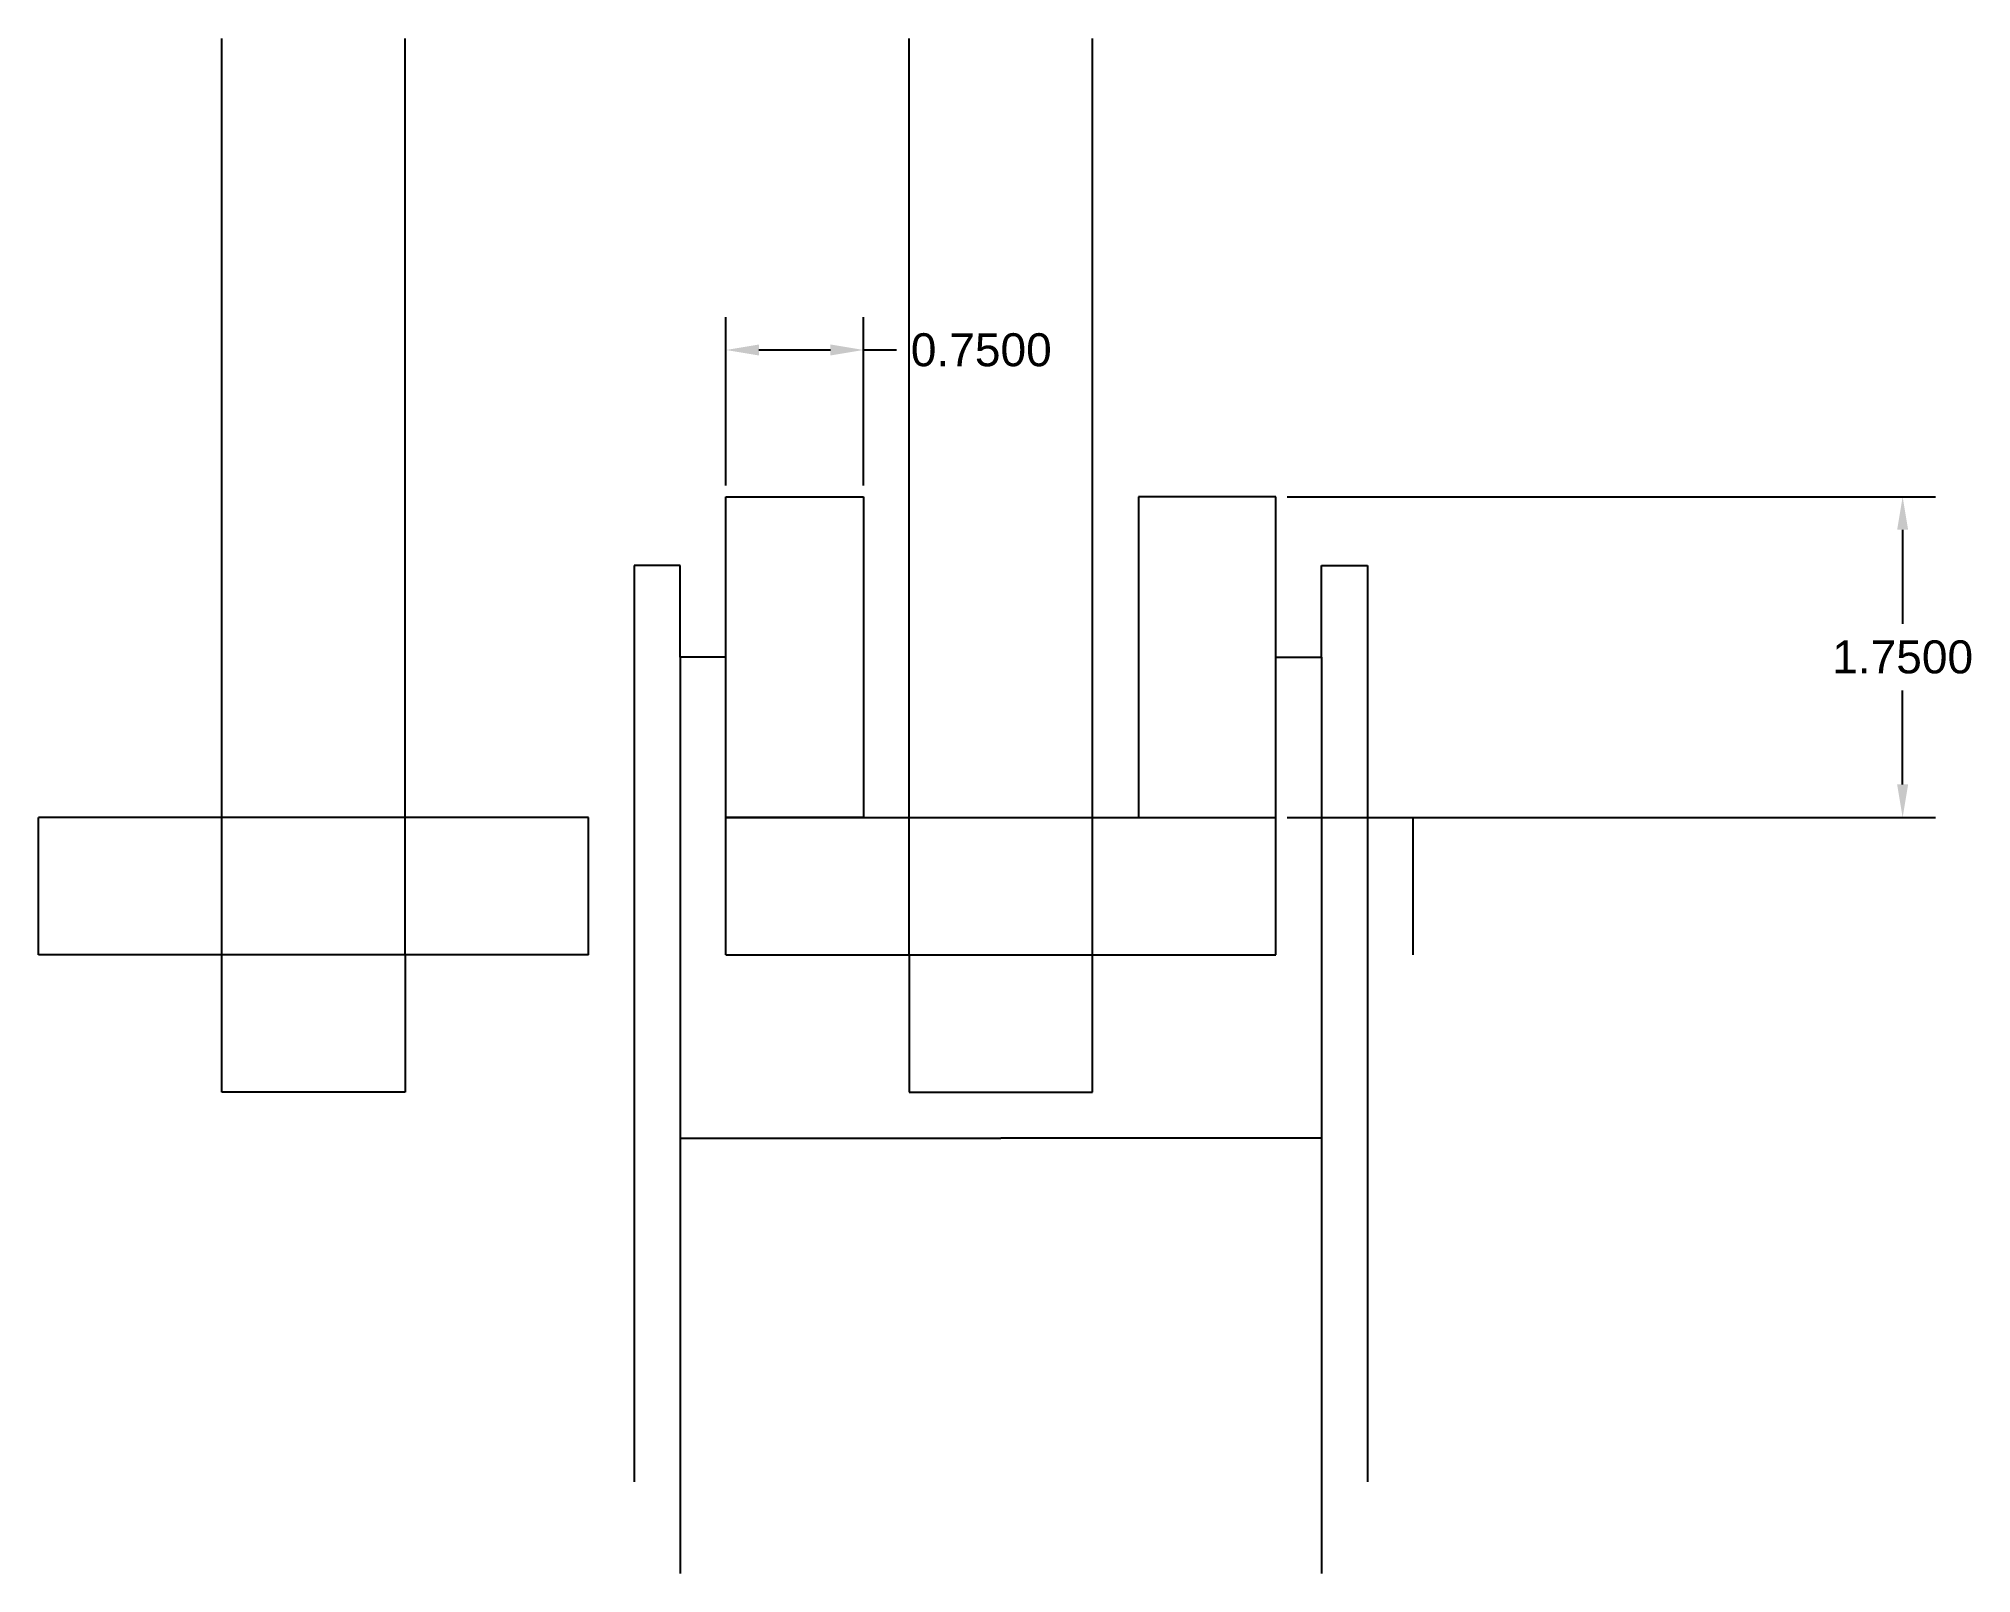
# Model space of a CAD drawing. Header units: inches. Extents: x 6.2 to 16.8, y 6.6 to 15.
import ezdxf

# ---------------------------------------------------------------- set-up
doc = ezdxf.new("R2010")
doc.units = ezdxf.units.IN
doc.header["$MEASUREMENT"] = 0
doc.layers.add('TRAIN', color=4, linetype='Continuous')
doc.styles.get("Standard").update_dxf_attribs({"font": 'arial.ttf'})
doc.dimstyles.get("Standard").update_dxf_attribs({"dimtxt": 0.18, "dimasz": 0.18, "dimexe": 0.18, "dimexo": 0.0625, "dimgap": 0.09, "dimtad": 0, "dimtih": 1, "dimtoh": 1, "dimdec": 4, "dimzin": 0, "dimdsep": 46, "dimtxsty": 'Standard', "dimcen": 0.09, "dimadec": 0, "dimazin": 0, "dimtfac": 1, "dimtdec": 4, "dimtofl": 0, "dimtmove": 0, "dimatfit": 3, "dimfxl": 1, "dimtolj": 1, "dimtzin": 0, "dimarcsym": 0})

# ---------------------------------------------------------------- blocks, each defined once
blk = doc.blocks.new('*D4')
at = {"layer": 'Defpoints', "color": 0, "transparency": 16777216}
for p in [(10.75, 13.301), (10, 12.5), (10.75, 12.5)]:
    blk.add_point(p, dxfattribs=at)
at = {"layer": 'TRAIN', "color": 0, "lineweight": -2, "transparency": 16777216}
for p, q in [((10, 12.562), (10, 13.481)), ((10.75, 12.562), (10.75, 13.481)), ((10.18, 13.301), (10.57, 13.301)), ((10.75, 13.301), (10.93, 13.301))]:
    blk.add_line(p, q, dxfattribs=at)
at = {"layer": 'TRAIN', "color": 0, "transparency": 16777216}
for points in [[(10.18, 13.331), (10.18, 13.271), (10, 13.301)], [(10.57, 13.331), (10.57, 13.271), (10.75, 13.301)]]:
    blk.add_solid(points, dxfattribs=at)
at = {"layer": 'TRAIN', "color": 0, "transparency": 16777216, "insert": (11.393, 13.301), "char_height": 0.18, "attachment_point": 5}
blk.add_mtext('\\A1;0.7500', dxfattribs=at)
blk = doc.blocks.new('*D5')
at = {"layer": 'Defpoints', "color": 0, "transparency": 16777216}
for p in [(13, 12.5), (13, 10.75), (16.42, 10.75)]:
    blk.add_point(p, dxfattribs=at)
at = {"layer": 'TRAIN', "color": 0, "lineweight": -2, "transparency": 16777216}
for p, q in [((13.062, 12.5), (16.6, 12.5)), ((16.42, 12.32), (16.42, 11.807)), ((16.42, 10.93), (16.42, 11.443)), ((13.062, 10.75), (16.6, 10.75))]:
    blk.add_line(p, q, dxfattribs=at)
at = {"layer": 'TRAIN', "color": 0, "transparency": 16777216}
for points in [[(16.39, 12.32), (16.45, 12.32), (16.42, 12.5)], [(16.39, 10.93), (16.45, 10.93), (16.42, 10.75)]]:
    blk.add_solid(points, dxfattribs=at)
at = {"layer": 'TRAIN', "color": 0, "transparency": 16777216, "insert": (16.42, 11.625), "char_height": 0.18, "attachment_point": 5}
blk.add_mtext('\\A1;1.7500', dxfattribs=at)

msp = doc.modelspace()

# ---------------------------------------------------------------- linework, layer by layer
for p, q in [((7.25, 10), (7.25, 15)), ((8.25, 10), (8.25, 15)), ((11, 10), (11, 15)), ((12, 10), (12, 15)), ((6.25, 10), (6.25, 10.75)), ((9.25, 10.75), (6.25, 10.75)), ((9.25, 10), (9.25, 10.75)), ((10, 10), (10, 10.75)), ((10, 10.75), (13, 10.75)), ((13, 10), (13, 10.75)), ((13.75, 10), (13.75, 10.75)), ((9.25, 10), (6.25, 10)), ((7.25, 9.25), (7.25, 10)), ((8.25, 10), (8.25, 9.25)), ((10, 10), (13, 10)), ((11, 10), (11, 9.25)), ((12, 9.25), (12, 10)), ((8.25, 9.25), (7.25, 9.25)), ((11, 9.25), (12, 9.25))]:
    msp.add_line(p, q)
at = {"layer": 'TRAIN'}
for p, q in [((10, 10.75), (10, 12.5)), ((10, 12.5), (10.75, 12.5)), ((10.75, 12.5), (10.75, 10.75)), ((13, 12.5), (12.25, 12.5)), ((12.25, 12.5), (12.25, 10.75)), ((13, 10.75), (13, 12.5)), ((9.75, 12.125), (9.5, 12.125)), ((9.5, 12.125), (9.5, 7.125)), ((9.75, 11.625), (9.75, 12.125)), ((13.25, 11.625), (13.25, 12.125)), ((13.25, 12.125), (13.5, 12.125)), ((13.5, 12.125), (13.5, 7.125)), ((10, 11.625), (9.75, 11.625)), ((9.75, 11.625), (9.75, 6.625)), ((13, 11.625), (13.25, 11.625)), ((13.25, 11.625), (13.25, 6.625)), ((10.75, 10.75), (10, 10.75)), ((12.25, 10.75), (13, 10.75)), ((9.75, 9), (11.5, 9)), ((13.25, 9), (11.5, 9))]:
    msp.add_line(p, q, dxfattribs=at)

# ---------------------------------------------------------------- dimensions: what is measured, and where the dimension line sits
dim = msp.add_linear_dim(base=(10.75, 13.30085), p1=(10, 12.5), p2=(10.75, 12.5), dimstyle='Standard', dxfattribs=at)
dim.commit()
dim.dimension.update_dxf_attribs({"geometry": '*D4', "text_midpoint": (11.39332, 13.30085)})
dim = msp.add_linear_dim(base=(16.42002, 10.75), p1=(13, 12.5), p2=(13, 10.75), angle=90, dimstyle='Standard', dxfattribs=at)
dim.commit()
dim.dimension.update_dxf_attribs({"geometry": '*D5', "text_midpoint": (16.42002, 11.625)})

doc.saveas('drawing.dxf')
